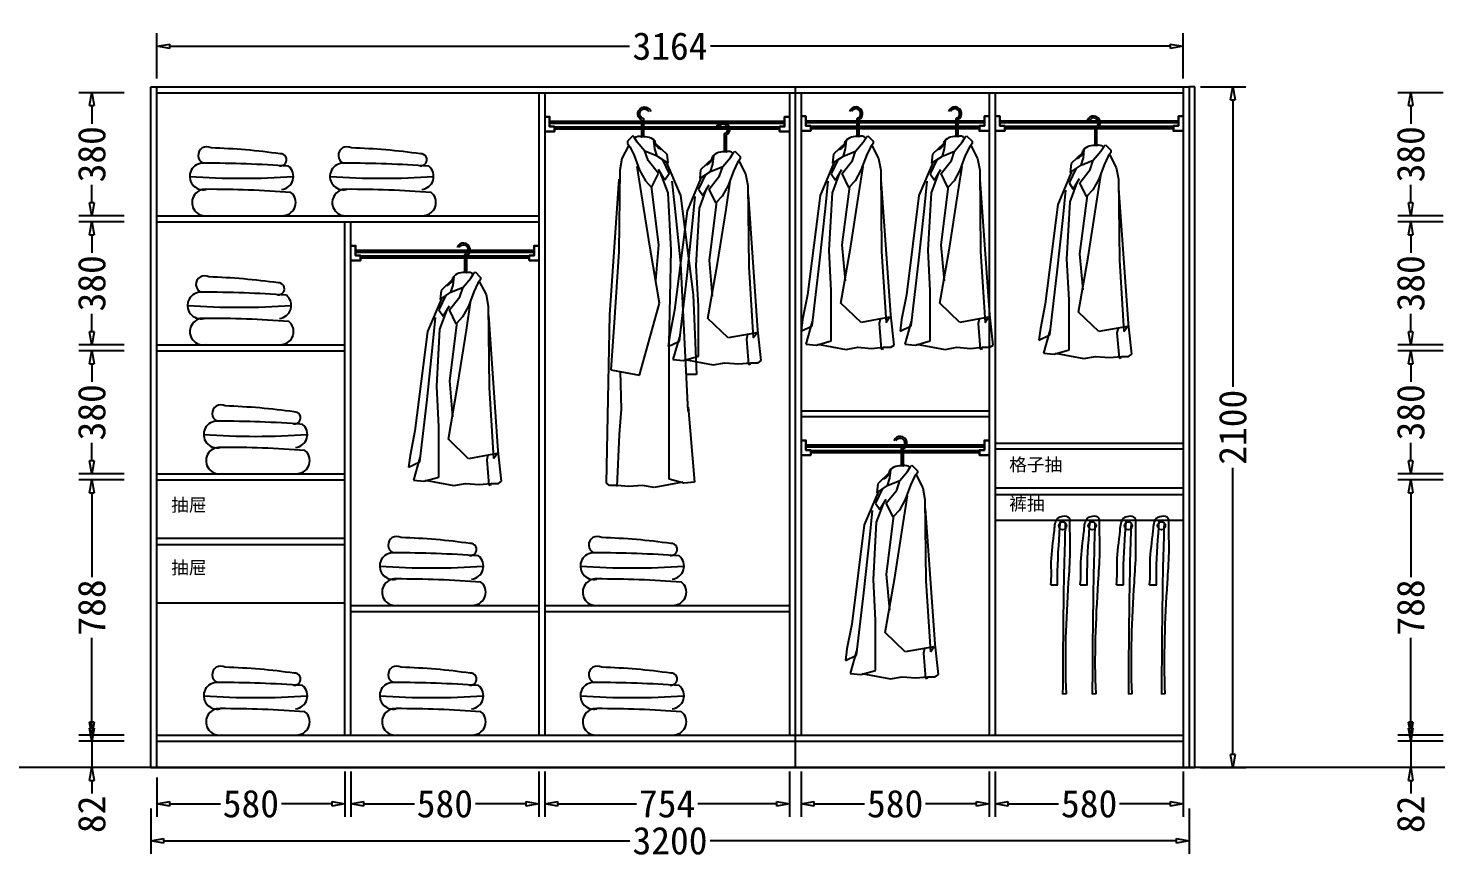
# Model space of a CAD drawing. Header units: millimetres. Extents: x 304407 to 361076, y -1262425 to -1203358.
# Drawn here: x 320468 to 324807, y -1262425 to -1259863 of the extents above; entities that cross this region are included whole.
import ezdxf

# ---------------------------------------------------------------- set-up
doc = ezdxf.new("R2010")
doc.units = ezdxf.units.MM
doc.header["$LTSCALE"] = 20
doc.layers.get('Defpoints').update_dxf_attribs({"color": 250})
for name, color, linetype in [('4', 1, 'Continuous'), ('6', 6, 'Continuous'), ('8', 8, 'Continuous'), ('LAYER10', 11, 'Continuous'), ('LAYER8', 11, 'Continuous'), ('图层3', 4, 'Continuous'), ('墙体', 40, 'Continuous')]:
    doc.layers.add(name, color=color, linetype=linetype)
doc.styles.get("Standard").update_dxf_attribs({"font": 'SimSun.ttf', "height": 85})
doc.styles.add('text', font='SimSun.ttf', dxfattribs={"height": 85})
doc.dimstyles.new('周文晶', dxfattribs={"dimtxt": 70, "dimasz": 40, "dimexe": 40, "dimexo": 30, "dimgap": 10, "dimtad": 0, "dimdec": 0, "dimtxsty": 'Standard', "dimblk": 'CLOSEDBLANK', "dimcen": 200, "dimclrd": 256, "dimclre": 256, "dimadec": 0, "dimazin": 0, "dimtfac": 1, "dimtdec": 0, "dimtmove": 0, "dimatfit": 3, "dimldrblk": 'CLOSEDBLANK', "dimfxl": 100, "dimfxlon": 1, "dimarcsym": 0})

# ---------------------------------------------------------------- blocks, each defined once
blk = doc.blocks.new('_ClosedBlank')
at = {"color": 0, "linetype": 'ByBlock', "lineweight": -2}
for p, q in [((-1, 0.17), (0, 0)), ((-1, 0.17), (-1, -0.17)), ((0, 0), (-1, -0.17))]:
    blk.add_line(p, q, dxfattribs=at)
blk = doc.blocks.new('*D2397')
at = {"lineweight": -2, "transparency": 16777216}
for p, q in [((321444.4, -1262155.5), (321444.4, -1262295.5)), ((320864.4, -1262173.9), (320864.4, -1262295.5)), ((320904.4, -1262255.5), (321060.3, -1262255.5)), ((321404.4, -1262255.5), (321248.4, -1262255.5))]:
    blk.add_line(p, q, dxfattribs=at)
at = {"layer": 'Defpoints', "color": 0, "transparency": 16777216}
for p in [(321444.4, -1262043.9), (320864.4, -1262143.9), (321444.4, -1262255.5)]:
    blk.add_point(p, dxfattribs=at)
at = {"lineweight": -2, "transparency": 16777216, "xscale": 40, "yscale": 40, "zscale": 40, "rotation": 180}
blk.add_blockref('_ClosedBlank', (320864.4, -1262255.5), dxfattribs=at)
at = {"lineweight": -2, "transparency": 16777216, "xscale": 40, "yscale": 40, "zscale": 40}
blk.add_blockref('_ClosedBlank', (321444.4, -1262255.5), dxfattribs=at)
at = {"color": 0, "transparency": 16777216, "insert": (321154.4, -1262255.5), "char_height": 85, "attachment_point": 5}
blk.add_mtext('580', dxfattribs=at)
blk = doc.blocks.new('*D2398')
at = {"lineweight": -2, "transparency": 16777216}
for p, q in [((321462.4, -1262155.5), (321462.4, -1262295.5)), ((322042.4, -1262155.5), (322042.4, -1262295.5)), ((321502.4, -1262255.5), (321658.3, -1262255.5)), ((322002.4, -1262255.5), (321846.4, -1262255.5))]:
    blk.add_line(p, q, dxfattribs=at)
at = {"layer": 'Defpoints', "color": 0, "transparency": 16777216}
for p in [(321462.4, -1260061.9), (322042.4, -1262043.9), (322042.4, -1262255.5)]:
    blk.add_point(p, dxfattribs=at)
at = {"lineweight": -2, "transparency": 16777216, "xscale": 40, "yscale": 40, "zscale": 40, "rotation": 180}
blk.add_blockref('_ClosedBlank', (321462.4, -1262255.5), dxfattribs=at)
at = {"lineweight": -2, "transparency": 16777216, "xscale": 40, "yscale": 40, "zscale": 40}
blk.add_blockref('_ClosedBlank', (322042.4, -1262255.5), dxfattribs=at)
at = {"color": 0, "transparency": 16777216, "insert": (321752.4, -1262255.5), "char_height": 85, "attachment_point": 5}
blk.add_mtext('580', dxfattribs=at)
blk = doc.blocks.new('*D2399')
at = {"lineweight": -2, "transparency": 16777216}
for p, q in [((320864.4, -1260018.5), (320864.4, -1259878.5)), ((324028.4, -1260018.5), (324028.4, -1259878.5)), ((320904.4, -1259918.5), (322321.2, -1259918.5)), ((323988.4, -1259918.5), (322571.6, -1259918.5))]:
    blk.add_line(p, q, dxfattribs=at)
at = {"layer": 'Defpoints', "color": 0, "transparency": 16777216}
for p in [(324028.4, -1259918.5), (320864.4, -1260061.9), (324028.4, -1260061.9)]:
    blk.add_point(p, dxfattribs=at)
at = {"lineweight": -2, "transparency": 16777216, "xscale": 40, "yscale": 40, "zscale": 40, "rotation": 180}
blk.add_blockref('_ClosedBlank', (320864.4, -1259918.5), dxfattribs=at)
at = {"lineweight": -2, "transparency": 16777216, "xscale": 40, "yscale": 40, "zscale": 40}
blk.add_blockref('_ClosedBlank', (324028.4, -1259918.5), dxfattribs=at)
at = {"color": 0, "transparency": 16777216, "insert": (322446.4, -1259918.5), "char_height": 85, "attachment_point": 5}
blk.add_mtext('3164', dxfattribs=at)
blk = doc.blocks.new('*D2400')
at = {"lineweight": -2, "transparency": 16777216}
for p, q in [((320846.4, -1262269.6), (320846.4, -1262409.6)), ((324046.4, -1262269.6), (324046.4, -1262409.6)), ((320886.4, -1262369.6), (322322.1, -1262369.6)), ((324006.4, -1262369.6), (322570.7, -1262369.6))]:
    blk.add_line(p, q, dxfattribs=at)
at = {"layer": 'Defpoints', "color": 0, "transparency": 16777216}
for p in [(320846.4, -1262143.9), (324046.4, -1262143.9), (324046.4, -1262369.6)]:
    blk.add_point(p, dxfattribs=at)
at = {"lineweight": -2, "transparency": 16777216, "xscale": 40, "yscale": 40, "zscale": 40, "rotation": 180}
blk.add_blockref('_ClosedBlank', (320846.4, -1262369.6), dxfattribs=at)
at = {"lineweight": -2, "transparency": 16777216, "xscale": 40, "yscale": 40, "zscale": 40}
blk.add_blockref('_ClosedBlank', (324046.4, -1262369.6), dxfattribs=at)
at = {"color": 0, "transparency": 16777216, "insert": (322446.4, -1262369.6), "char_height": 85, "attachment_point": 5}
blk.add_mtext('3200', dxfattribs=at)
blk = doc.blocks.new('*D2401')
at = {"lineweight": -2, "transparency": 16777216}
for p, q in [((320664.1, -1262021.9), (320664.1, -1261981.9)), ((320764.1, -1262061.9), (320624.1, -1262061.9)), ((320664.1, -1262061.9), (320664.1, -1262143.9)), ((320764.1, -1262143.9), (320624.1, -1262143.9)), ((320664.1, -1262183.9), (320664.1, -1262223.9))]:
    blk.add_line(p, q, dxfattribs=at)
at = {"layer": 'Defpoints', "color": 0, "transparency": 16777216}
for p in [(320664.1, -1262061.9), (320864.4, -1262061.9), (320846.4, -1262143.9)]:
    blk.add_point(p, dxfattribs=at)
at = {"lineweight": -2, "transparency": 16777216, "xscale": 40, "yscale": 40, "zscale": 40}
for p, rotation in [((320664.1, -1262061.9), 270), ((320664.1, -1262143.9), 90)]:
    blk.add_blockref('_ClosedBlank', p, dxfattribs=dict(at, rotation=rotation))
at = {"color": 0, "transparency": 16777216, "insert": (320664.1, -1262288), "char_height": 85, "attachment_point": 5, "rotation": 90}
blk.add_mtext('82', dxfattribs=at)
blk = doc.blocks.new('*D2402')
at = {"lineweight": -2, "transparency": 16777216}
for p, q in [((320764.1, -1261255.9), (320624.1, -1261255.9)), ((320664.1, -1261295.9), (320664.1, -1261556.6)), ((320664.1, -1262003.9), (320664.1, -1261743.3)), ((320764.1, -1262043.9), (320624.1, -1262043.9))]:
    blk.add_line(p, q, dxfattribs=at)
at = {"layer": 'Defpoints', "color": 0, "transparency": 16777216}
for p in [(320664.1, -1261255.9), (320864.4, -1261255.9), (320864.4, -1262043.9)]:
    blk.add_point(p, dxfattribs=at)
at = {"lineweight": -2, "transparency": 16777216, "xscale": 40, "yscale": 40, "zscale": 40}
for p, rotation in [((320664.1, -1261255.9), 90), ((320664.1, -1262043.9), 270)]:
    blk.add_blockref('_ClosedBlank', p, dxfattribs=dict(at, rotation=rotation))
at = {"color": 0, "transparency": 16777216, "insert": (320664.1, -1261649.9), "char_height": 85, "attachment_point": 5, "rotation": 90}
blk.add_mtext('788', dxfattribs=at)
blk = doc.blocks.new('*D2403')
at = {"lineweight": -2, "transparency": 16777216}
for p, q in [((320764.1, -1260857.9), (320624.1, -1260857.9)), ((320664.1, -1260897.9), (320664.1, -1260953.9)), ((320664.1, -1261197.9), (320664.1, -1261142)), ((320764.1, -1261237.9), (320624.1, -1261237.9))]:
    blk.add_line(p, q, dxfattribs=at)
at = {"layer": 'Defpoints', "color": 0, "transparency": 16777216}
for p in [(320664.1, -1260857.9), (320864.4, -1260857.9), (320864.4, -1261237.9)]:
    blk.add_point(p, dxfattribs=at)
at = {"lineweight": -2, "transparency": 16777216, "xscale": 40, "yscale": 40, "zscale": 40}
for p, rotation in [((320664.1, -1260857.9), 90), ((320664.1, -1261237.9), 270)]:
    blk.add_blockref('_ClosedBlank', p, dxfattribs=dict(at, rotation=rotation))
at = {"color": 0, "transparency": 16777216, "insert": (320664.1, -1261047.9), "char_height": 85, "attachment_point": 5, "rotation": 90}
blk.add_mtext('380', dxfattribs=at)
blk = doc.blocks.new('*D2404')
at = {"lineweight": -2, "transparency": 16777216}
for p, q in [((320764.1, -1260459.9), (320624.1, -1260459.9)), ((320664.1, -1260499.9), (320664.1, -1260555.9)), ((320664.1, -1260799.9), (320664.1, -1260744)), ((320764.1, -1260839.9), (320624.1, -1260839.9))]:
    blk.add_line(p, q, dxfattribs=at)
at = {"layer": 'Defpoints', "color": 0, "transparency": 16777216}
for p in [(320664.1, -1260459.9), (320864.4, -1260459.9), (320864.4, -1260839.9)]:
    blk.add_point(p, dxfattribs=at)
at = {"lineweight": -2, "transparency": 16777216, "xscale": 40, "yscale": 40, "zscale": 40}
for p, rotation in [((320664.1, -1260459.9), 90), ((320664.1, -1260839.9), 270)]:
    blk.add_blockref('_ClosedBlank', p, dxfattribs=dict(at, rotation=rotation))
at = {"color": 0, "transparency": 16777216, "insert": (320664.1, -1260649.9), "char_height": 85, "attachment_point": 5, "rotation": 90}
blk.add_mtext('380', dxfattribs=at)
blk = doc.blocks.new('*D2405')
at = {"lineweight": -2, "transparency": 16777216}
for p, q in [((320764.1, -1260061.9), (320624.1, -1260061.9)), ((320664.1, -1260101.9), (320664.1, -1260157.9)), ((320664.1, -1260401.9), (320664.1, -1260346)), ((320764.1, -1260441.9), (320624.1, -1260441.9))]:
    blk.add_line(p, q, dxfattribs=at)
at = {"layer": 'Defpoints', "color": 0, "transparency": 16777216}
for p in [(320664.1, -1260061.9), (320864.4, -1260061.9), (320864.4, -1260441.9)]:
    blk.add_point(p, dxfattribs=at)
at = {"lineweight": -2, "transparency": 16777216, "xscale": 40, "yscale": 40, "zscale": 40}
for p, rotation in [((320664.1, -1260061.9), 90), ((320664.1, -1260441.9), 270)]:
    blk.add_blockref('_ClosedBlank', p, dxfattribs=dict(at, rotation=rotation))
at = {"color": 0, "transparency": 16777216, "insert": (320664.1, -1260251.9), "char_height": 85, "attachment_point": 5, "rotation": 90}
blk.add_mtext('380', dxfattribs=at)
blk = doc.blocks.new('*D2406')
at = {"lineweight": -2, "transparency": 16777216}
for p, q in [((324081.3, -1260043.9), (324221.3, -1260043.9)), ((324181.3, -1260083.9), (324181.3, -1260969.2)), ((324181.3, -1262103.9), (324181.3, -1261218.7)), ((324081.3, -1262143.9), (324221.3, -1262143.9))]:
    blk.add_line(p, q, dxfattribs=at)
at = {"layer": 'Defpoints', "color": 0, "transparency": 16777216}
for p in [(324046.4, -1260043.9), (324181.3, -1260043.9), (324046.4, -1262143.9)]:
    blk.add_point(p, dxfattribs=at)
at = {"lineweight": -2, "transparency": 16777216, "xscale": 40, "yscale": 40, "zscale": 40}
for p, rotation in [((324181.3, -1260043.9), 90), ((324181.3, -1262143.9), 270)]:
    blk.add_blockref('_ClosedBlank', p, dxfattribs=dict(at, rotation=rotation))
at = {"color": 0, "transparency": 16777216, "insert": (324181.3, -1261093.9), "char_height": 85, "attachment_point": 5, "rotation": 90}
blk.add_mtext('2100', dxfattribs=at)
blk = doc.blocks.new('*D2407')
at = {"lineweight": -2, "transparency": 16777216}
for p, q in [((322060.4, -1262155.5), (322060.4, -1262295.5)), ((322814.4, -1262155.5), (322814.4, -1262295.5)), ((322100.4, -1262255.5), (322342.6, -1262255.5)), ((322774.4, -1262255.5), (322532.1, -1262255.5))]:
    blk.add_line(p, q, dxfattribs=at)
at = {"layer": 'Defpoints', "color": 0, "transparency": 16777216}
for p in [(322060.4, -1262043.9), (322814.4, -1262043.9), (322814.4, -1262255.5)]:
    blk.add_point(p, dxfattribs=at)
at = {"lineweight": -2, "transparency": 16777216, "xscale": 40, "yscale": 40, "zscale": 40, "rotation": 180}
blk.add_blockref('_ClosedBlank', (322060.4, -1262255.5), dxfattribs=at)
at = {"lineweight": -2, "transparency": 16777216, "xscale": 40, "yscale": 40, "zscale": 40}
blk.add_blockref('_ClosedBlank', (322814.4, -1262255.5), dxfattribs=at)
at = {"color": 0, "transparency": 16777216, "insert": (322437.4, -1262255.5), "char_height": 85, "attachment_point": 5}
blk.add_mtext('754', dxfattribs=at)
blk = doc.blocks.new('*D2408')
at = {"lineweight": -2, "transparency": 16777216}
for p, q in [((323448.4, -1262155.5), (323448.4, -1262295.5)), ((324028.4, -1262155.5), (324028.4, -1262295.5)), ((323488.4, -1262255.5), (323644.3, -1262255.5)), ((323988.4, -1262255.5), (323832.4, -1262255.5))]:
    blk.add_line(p, q, dxfattribs=at)
at = {"layer": 'Defpoints', "color": 0, "transparency": 16777216}
for p in [(323448.4, -1262043.9), (324028.4, -1262043.9), (324028.4, -1262255.5)]:
    blk.add_point(p, dxfattribs=at)
at = {"lineweight": -2, "transparency": 16777216, "xscale": 40, "yscale": 40, "zscale": 40, "rotation": 180}
blk.add_blockref('_ClosedBlank', (323448.4, -1262255.5), dxfattribs=at)
at = {"lineweight": -2, "transparency": 16777216, "xscale": 40, "yscale": 40, "zscale": 40}
blk.add_blockref('_ClosedBlank', (324028.4, -1262255.5), dxfattribs=at)
at = {"color": 0, "transparency": 16777216, "insert": (323738.4, -1262255.5), "char_height": 85, "attachment_point": 5}
blk.add_mtext('580', dxfattribs=at)
blk = doc.blocks.new('*D2409')
at = {"lineweight": -2, "transparency": 16777216}
for p, q in [((322850.4, -1262155.5), (322850.4, -1262295.5)), ((323430.4, -1262155.5), (323430.4, -1262295.5)), ((322890.4, -1262255.5), (323046.3, -1262255.5)), ((323390.4, -1262255.5), (323234.4, -1262255.5))]:
    blk.add_line(p, q, dxfattribs=at)
at = {"layer": 'Defpoints', "color": 0, "transparency": 16777216}
for p in [(322850.4, -1262043.9), (323430.4, -1262043.9), (323430.4, -1262255.5)]:
    blk.add_point(p, dxfattribs=at)
at = {"lineweight": -2, "transparency": 16777216, "xscale": 40, "yscale": 40, "zscale": 40, "rotation": 180}
blk.add_blockref('_ClosedBlank', (322850.4, -1262255.5), dxfattribs=at)
at = {"lineweight": -2, "transparency": 16777216, "xscale": 40, "yscale": 40, "zscale": 40}
blk.add_blockref('_ClosedBlank', (323430.4, -1262255.5), dxfattribs=at)
at = {"color": 0, "transparency": 16777216, "insert": (323140.4, -1262255.5), "char_height": 85, "attachment_point": 5}
blk.add_mtext('580', dxfattribs=at)
blk = doc.blocks.new('*D2414')
at = {"lineweight": -2, "transparency": 16777216}
for p, q in [((324729.9, -1262021.9), (324729.9, -1261981.9)), ((324829.9, -1262061.9), (324689.9, -1262061.9)), ((324729.9, -1262061.9), (324729.9, -1262143.9)), ((324829.9, -1262143.9), (324689.9, -1262143.9)), ((324729.9, -1262183.9), (324729.9, -1262223.9))]:
    blk.add_line(p, q, dxfattribs=at)
at = {"layer": 'Defpoints', "color": 0, "transparency": 16777216}
for p in [(324729.9, -1262061.9), (324930.1, -1262061.9), (324912.1, -1262143.9)]:
    blk.add_point(p, dxfattribs=at)
at = {"lineweight": -2, "transparency": 16777216, "xscale": 40, "yscale": 40, "zscale": 40}
for p, rotation in [((324729.9, -1262061.9), 270), ((324729.9, -1262143.9), 90)]:
    blk.add_blockref('_ClosedBlank', p, dxfattribs=dict(at, rotation=rotation))
at = {"color": 0, "transparency": 16777216, "insert": (324729.9, -1262288), "char_height": 85, "attachment_point": 5, "rotation": 90}
blk.add_mtext('82', dxfattribs=at)
blk = doc.blocks.new('*D2415')
at = {"lineweight": -2, "transparency": 16777216}
for p, q in [((324829.9, -1261255.9), (324689.9, -1261255.9)), ((324729.9, -1261295.9), (324729.9, -1261556.6)), ((324729.9, -1262003.9), (324729.9, -1261743.3)), ((324829.9, -1262043.9), (324689.9, -1262043.9))]:
    blk.add_line(p, q, dxfattribs=at)
at = {"layer": 'Defpoints', "color": 0, "transparency": 16777216}
for p in [(324729.9, -1261255.9), (324930.1, -1261255.9), (324930.1, -1262043.9)]:
    blk.add_point(p, dxfattribs=at)
at = {"lineweight": -2, "transparency": 16777216, "xscale": 40, "yscale": 40, "zscale": 40}
for p, rotation in [((324729.9, -1261255.9), 90), ((324729.9, -1262043.9), 270)]:
    blk.add_blockref('_ClosedBlank', p, dxfattribs=dict(at, rotation=rotation))
at = {"color": 0, "transparency": 16777216, "insert": (324729.9, -1261649.9), "char_height": 85, "attachment_point": 5, "rotation": 90}
blk.add_mtext('788', dxfattribs=at)
blk = doc.blocks.new('*D2416')
at = {"lineweight": -2, "transparency": 16777216}
for p, q in [((324829.9, -1260857.9), (324689.9, -1260857.9)), ((324729.9, -1260897.9), (324729.9, -1260953.9)), ((324729.9, -1261197.9), (324729.9, -1261142)), ((324829.9, -1261237.9), (324689.9, -1261237.9))]:
    blk.add_line(p, q, dxfattribs=at)
at = {"layer": 'Defpoints', "color": 0, "transparency": 16777216}
for p in [(324729.9, -1260857.9), (324930.1, -1260857.9), (324930.1, -1261237.9)]:
    blk.add_point(p, dxfattribs=at)
at = {"lineweight": -2, "transparency": 16777216, "xscale": 40, "yscale": 40, "zscale": 40}
for p, rotation in [((324729.9, -1260857.9), 90), ((324729.9, -1261237.9), 270)]:
    blk.add_blockref('_ClosedBlank', p, dxfattribs=dict(at, rotation=rotation))
at = {"color": 0, "transparency": 16777216, "insert": (324729.9, -1261047.9), "char_height": 85, "attachment_point": 5, "rotation": 90}
blk.add_mtext('380', dxfattribs=at)
blk = doc.blocks.new('*D2417')
at = {"lineweight": -2, "transparency": 16777216}
for p, q in [((324829.9, -1260459.9), (324689.9, -1260459.9)), ((324729.9, -1260499.9), (324729.9, -1260555.9)), ((324729.9, -1260799.9), (324729.9, -1260744)), ((324829.9, -1260839.9), (324689.9, -1260839.9))]:
    blk.add_line(p, q, dxfattribs=at)
at = {"layer": 'Defpoints', "color": 0, "transparency": 16777216}
for p in [(324729.9, -1260459.9), (324930.1, -1260459.9), (324930.1, -1260839.9)]:
    blk.add_point(p, dxfattribs=at)
at = {"lineweight": -2, "transparency": 16777216, "xscale": 40, "yscale": 40, "zscale": 40}
for p, rotation in [((324729.9, -1260459.9), 90), ((324729.9, -1260839.9), 270)]:
    blk.add_blockref('_ClosedBlank', p, dxfattribs=dict(at, rotation=rotation))
at = {"color": 0, "transparency": 16777216, "insert": (324729.9, -1260649.9), "char_height": 85, "attachment_point": 5, "rotation": 90}
blk.add_mtext('380', dxfattribs=at)
blk = doc.blocks.new('*D2418')
at = {"lineweight": -2, "transparency": 16777216}
for p, q in [((324829.9, -1260061.9), (324689.9, -1260061.9)), ((324729.9, -1260101.9), (324729.9, -1260157.9)), ((324729.9, -1260401.9), (324729.9, -1260346)), ((324829.9, -1260441.9), (324689.9, -1260441.9))]:
    blk.add_line(p, q, dxfattribs=at)
at = {"layer": 'Defpoints', "color": 0, "transparency": 16777216}
for p in [(324729.9, -1260061.9), (324930.1, -1260061.9), (324930.1, -1260441.9)]:
    blk.add_point(p, dxfattribs=at)
at = {"lineweight": -2, "transparency": 16777216, "xscale": 40, "yscale": 40, "zscale": 40}
for p, rotation in [((324729.9, -1260061.9), 90), ((324729.9, -1260441.9), 270)]:
    blk.add_blockref('_ClosedBlank', p, dxfattribs=dict(at, rotation=rotation))
at = {"color": 0, "transparency": 16777216, "insert": (324729.9, -1260251.9), "char_height": 85, "attachment_point": 5, "rotation": 90}
blk.add_mtext('380', dxfattribs=at)
blk = doc.blocks.new('A$C1C5764E0')
at = {"layer": '8'}
for p, q in [((172.3, 708.4), (172.3, 657.4)), ((178.3, 708.4), (178.3, 657.4)), ((191.5, 639.3), (201.2, 654.6)), ((201.2, 654.6), (205.3, 658.7)), ((205.3, 658.7), (222, 642.1)), ((135.3, 635.3), (99.9, 601.9)), ((130.4, 596.4), (137.4, 618.5)), ((130.4, 596.4), (167.9, 611.6)), ((137.4, 618.5), (140.1, 644.9)), ((158.2, 582.5), (167.9, 611.6)), ((167.9, 611.6), (191.5, 639.3)), ((213.6, 624.1), (201.2, 597.8)), ((222, 635.2), (213.6, 624.1)), ((217.8, 629.6), (238.6, 589.4)), ((222, 642.1), (222, 635.2)), ((103, 580.9), (58.4, 475.1)), ((113.7, 585.2), (93.2, 541.7)), ((99.9, 601.9), (97.1, 574.2)), ((97.1, 574.2), (130.4, 596.4)), ((126.3, 542.3), (158.2, 582.5)), ((178.3, 479.5), (191.3, 564.6)), ((201.2, 597.8), (184.5, 553.4)), ((238.6, 589.4), (245.5, 553.4)), ((93.2, 541.7), (106.3, 522.1)), ((96.5, 482.8), (119.4, 544.9)), ((106.3, 522.1), (125.9, 554.7)), ((147.1, 499.3), (126.3, 542.3)), ((184.5, 553.4), (166.5, 520.1)), ((245.5, 553.4), (248.3, 302.5)), ((276.4, 106.8), (247, 525.3)), ((75, 435), (83.4, 518.8)), ((86.6, 306.3), (96.5, 482.8)), ((148.8, 502.4), (125.9, 322.6)), ((166.5, 520.1), (147.1, 499.3)), ((152.1, 312.8), (178.3, 479.5)), ((58.4, 475.1), (19.5, 168.8)), ((57, 265.8), (75, 435)), ((93.2, 180.9), (86.6, 306.3)), ((122.6, 142.8), (152.1, 312.8)), ((125.9, 322.6), (135.7, 211.4)), ((34.3, 73.1), (57, 265.8)), ((248.3, 302.5), (262.2, 83.5)), ((93.2, 26.2), (93.2, 180.9)), ((19.5, 168.8), (4.8, 92.7)), ((184.8, 82.8), (122.6, 142.8)), ((4.8, 92.7), (0, 56.7)), ((273.1, 99.1), (184.8, 82.8)), ((244.2, 93.8), (240.9, 79.6)), ((262.2, 83.5), (273.1, 99.1)), ((286.7, 13.1), (276.4, 106.8)), ((0, 56.7), (34.3, 73.1)), ((34.3, 86.2), (14.7, 16.3)), ((240.9, 79.6), (247.4, 1.1)), ((14.7, 16.3), (47.4, 13.1)), ((47.4, 13.1), (93.2, 26.2)), ((50.7, 16.3), (139, 0)), ((139, 0), (175, 6.5)), ((175, 6.5), (217.5, 3.3)), ((217.5, 3.3), (253.5, 6.5)), ((247.4, 1.1), (254, 3.3)), ((253.5, 6.5), (276.9, 6.5)), ((276.9, 6.5), (286.7, 13.1))]:
    blk.add_line(p, q, dxfattribs=at)
for centre, radius, start, end in [((168.9, 727.1), 20.9, 296.6338, 159.5285), ((168.9, 727.1), 14.9, 296.6338, 150.6175), ((175.9, 709.9), 3.91, 94.6712, 201.9626), ((168.9, 613.1), 43.9, 77.6993, 138.5966), ((186.2, 639.8), 18, 42.48, 116.3392), ((110.9, 641.2), 25.1, 286.2636, 2.0248)]:
    blk.add_arc(centre, radius, start, end, dxfattribs=at)
blk = doc.blocks.new('A$C4F477F88')
at = {"layer": 'LAYER10'}
blk.add_blockref('A$C1C5764E0', (0, 0), dxfattribs=at)
blk = doc.blocks.new('A$C5E603B19')
at = {"layer": 'LAYER8'}
blk.add_blockref('A$C4F477F88', (0, 0), dxfattribs=at)
blk = doc.blocks.new('A$C1B0A679D')
at = {"layer": '图层3'}
blk.add_blockref('A$C5E603B19', (0, 0), dxfattribs=at)
blk = doc.blocks.new('A$C52EB379C')
at = {"layer": '8'}
for p, q in [((163.3, 1134.6), (163.3, 1083.5)), ((169.3, 1134.6), (169.3, 1083.5)), ((192.3, 1080.7), (196.4, 1084.9)), ((196.4, 1084.9), (213.1, 1068.3)), ((126.4, 1061.5), (91, 1028.1)), ((121.5, 1022.5), (128.4, 1044.7)), ((128.4, 1044.7), (131.2, 1071)), ((159, 1037.8), (182.5, 1065.5)), ((182.5, 1065.5), (192.3, 1080.7)), ((204.7, 1050.2), (192.3, 1023.9)), ((213.1, 1061.3), (204.7, 1050.2)), ((208.9, 1055.8), (229.7, 1015.6)), ((213.1, 1068.3), (213.1, 1061.3)), ((94.1, 1007.1), (49.5, 901.3)), ((104.8, 1011.4), (84.3, 967.8)), ((91, 1028.1), (88.2, 1000.3)), ((88.2, 1000.3), (121.5, 1022.5)), ((117.4, 968.5), (149.3, 1008.7)), ((121.5, 1022.5), (159, 1037.8)), ((149.3, 1008.7), (159, 1037.8)), ((192.3, 1023.9), (175.6, 979.5)), ((229.7, 1015.6), (236.6, 979.5)), ((84.3, 967.8), (97.4, 948.2)), ((87.6, 909), (110.5, 971.1)), ((97.4, 948.2), (117, 980.9)), ((138.2, 925.5), (117.4, 968.5)), ((175.6, 979.5), (157.6, 946.3)), ((169.3, 905.7), (182.4, 990.7)), ((236.6, 979.5), (239.4, 728.7)), ((66.1, 861.1), (74.5, 944.9)), ((139.9, 928.6), (117, 748.8)), ((157.6, 946.3), (138.2, 925.5)), ((267.5, 533), (238.1, 951.5)), ((49.5, 901.3), (10.6, 595)), ((77.7, 732.4), (87.6, 909)), ((143.2, 738.9), (169.3, 905.7)), ((48.1, 692), (66.1, 861.1)), ((113.7, 568.9), (143.2, 738.9)), ((117, 748.8), (126.8, 637.6)), ((84.3, 444.7), (77.7, 732.4)), ((239.4, 728.7), (253.3, 509.7)), ((25.4, 235.4), (48.1, 692)), ((10.6, 595), (0, 349)), ((175.9, 346.6), (113.7, 568.9)), ((277.8, 13.1), (267.5, 533)), ((253.3, 509.7), (264.2, 362.9)), ((84.3, 26.2), (84.3, 444.7)), ((0, 349), (31, 349)), ((264.2, 362.9), (175.9, 346.6)), ((235.3, 357.6), (232, 242)), ((25.4, 248.5), (5.8, 16.3)), ((232, 242), (238.5, 163.5)), ((238.5, 163.5), (245.1, 3.3)), ((5.8, 16.3), (38.5, 13.1)), ((38.5, 13.1), (84.3, 26.2)), ((41.7, 16.3), (130.1, 0)), ((130.1, 0), (166.1, 6.5)), ((166.1, 6.5), (208.6, 3.3)), ((208.6, 3.3), (244.6, 6.5)), ((244.6, 6.5), (268, 6.5)), ((268, 6.5), (277.8, 13.1))]:
    blk.add_line(p, q, dxfattribs=at)
for centre, radius, start, end in [((160, 1153.2), 20.9, 296.6338, 159.5285), ((160, 1153.2), 14.9, 296.6338, 150.6175), ((167, 1136), 3.91, 94.6712, 201.9626), ((102, 1067.4), 25.1, 286.2636, 2.0248), ((160, 1039.2), 43.9, 77.6993, 138.5966), ((177.3, 1066), 18, 42.48, 116.3392)]:
    blk.add_arc(centre, radius, start, end, dxfattribs=at)
blk = doc.blocks.new('A$C05785CA5')
at = {"layer": 'LAYER10'}
blk.add_blockref('A$C52EB379C', (0, 0), dxfattribs=at)
blk = doc.blocks.new('A$C100967EE')
at = {"layer": 'LAYER10'}
blk.add_blockref('A$C05785CA5', (0, 0), dxfattribs=at)
blk = doc.blocks.new('A$C65D30603')
at = {"layer": 'LAYER8'}
blk.add_blockref('A$C100967EE', (0, 0), dxfattribs=at)
blk = doc.blocks.new('A$C50CE712E')
at = {"layer": '图层3'}
blk.add_blockref('A$C65D30603', (0, 0), dxfattribs=at)
blk = doc.blocks.new('A$C11F00F61')
at = {"color": 8}
blk.add_line((48.2, 0), (290.3, 1.2), dxfattribs=at)
at = {"layer": '墙体', "color": 8}
for centre, radius, start, end in [((52.6, 186.6), 26.7, 59.8021, 244.0801), ((9.8, -1698.7), 1909.1, 81.8981, 88.3112), ((280.3, 173), 18.4, 260.1551, 94.4157), ((41, 121.6), 41, 86.0834, 284.0988), ((53.8, -3125.6), 3288.1, 85.6244, 90.1755), ((279.7, 121.7), 40, 274.9406, 51.3165), ((159.2, 2329.1), 2213.2, 265.8756, 274.159), ((48.2, 41), 41, 86.0834, 284.0988), ((61, -3206.2), 3288.1, 85.6244, 90.1755), ((286.9, 41.1), 40, 274.9406, 51.3165)]:
    blk.add_arc(centre, radius, start, end, dxfattribs=at)
blk = doc.blocks.new('A$C3B9601DC')
at = {"layer": '4', "color": 8}
blk.add_line((62, 1.5), (47.4, 0), dxfattribs=at)
for points, knots in [([(62, 1.5), (55.4, 144.3), (62.8, 324.3), (78.7, 548.8), (75.2, 622.1), (75.7, 684.6), (46.8, 686.9), (17.9, 676.1), (12.7, 599.8), (-1.5, 524.3), (4.4, 450.4), (0, 421.8)], [0, 0, 0, 0, 428.516837, 544.203019, 664.137455, 677.621305, 701.749401, 722.125787, 770.743064, 895.133582, 980.731534, 980.731534, 980.731534, 980.731534]), ([(37.8, 667.5), (32.8, 603.2), (26.4, 521.3), (26.8, 439.3), (26.9, 421.8)], [0, 0, 0, 0, 193.394932, 246.046188, 246.046188, 246.046188, 246.046188])]:
    blk.add_open_spline(points, degree=3, knots=knots, dxfattribs=at)
blk.add_spline([(57.6, 658.7), (53.2, 497.8), (47.4, 0)], degree=3, dxfattribs=at)
blk.add_open_spline([(1.4, 421.8), (10.7, 421.8), (19.9, 421.8), (29.2, 421.8)], degree=3, dxfattribs=at)
at = {"layer": '6', "color": 8}
blk.add_circle((47.2, 648.9), 15, dxfattribs=at)
blk = doc.blocks.new('edr334343')
at = {"layer": '6', "color": 8, "xscale": 0.7999999999301508, "yscale": 0.7999999999301508, "zscale": 0.7999999999301508}
for p in [(311012.9, -1202094.7), (311104.2, -1202094.7), (311215.5, -1202094.7), (311317.6, -1202094.7)]:
    blk.add_blockref('A$C3B9601DC', p, dxfattribs=at)

msp = doc.modelspace()

# ---------------------------------------------------------------- linework, layer by layer
for p, q in [((320846.4, -1262143.9), (320846.4, -1260043.9)), ((320846.4, -1260043.9), (324046.4, -1260043.9)), ((320864.4, -1262143.9), (320864.4, -1260043.9)), ((322832.4, -1260043.9), (322832.4, -1262143.9)), ((324028.4, -1260043.9), (324028.4, -1262143.9)), ((324046.4, -1260043.9), (324046.4, -1262143.9)), ((324064.4, -1260043.9), (324046.4, -1260043.9)), ((324064.4, -1262143.9), (324064.4, -1260043.9)), ((320864.4, -1260061.9), (324028.4, -1260061.9)), ((322042.4, -1260061.9), (322042.4, -1262043.9)), ((322060.4, -1260061.9), (322060.4, -1262043.9)), ((322814.4, -1260061.9), (322814.4, -1262043.9)), ((322850.4, -1260061.9), (322850.4, -1262043.9)), ((323430.4, -1260061.9), (323430.4, -1262043.9)), ((323448.4, -1260061.9), (323448.4, -1262043.9)), ((320864.4, -1260441.9), (322042.4, -1260441.9)), ((320864.4, -1260459.9), (322042.4, -1260459.9)), ((321444.4, -1262043.9), (321444.4, -1260459.9)), ((321462.4, -1262043.9), (321462.4, -1260459.9)), ((320864.4, -1260839.9), (321444.4, -1260839.9)), ((320864.4, -1260857.9), (321444.4, -1260857.9)), ((323430.4, -1261043.9), (322850.4, -1261043.9)), ((323430.4, -1261061.9), (322850.4, -1261061.9)), ((324028.4, -1261143.9), (323448.4, -1261143.9)), ((324028.4, -1261161.9), (323448.4, -1261161.9)), ((320864.4, -1261237.9), (321444.4, -1261237.9)), ((320864.4, -1261255.9), (321444.4, -1261255.9)), ((324028.4, -1261281.9), (323448.4, -1261281.9)), ((324028.4, -1261301.9), (323448.4, -1261301.9)), ((324028.4, -1261381.9), (323448.4, -1261381.9)), ((320864.4, -1261435.9), (321444.4, -1261435.9)), ((320864.4, -1261455.9), (321444.4, -1261455.9)), ((320864.4, -1261635.9), (321444.4, -1261635.9)), ((321462.4, -1261643.9), (322042.4, -1261643.9)), ((322060.4, -1261643.9), (322814.4, -1261643.9)), ((321462.4, -1261661.9), (322042.4, -1261661.9)), ((322060.4, -1261661.9), (322814.4, -1261661.9)), ((320864.4, -1262043.9), (324028.4, -1262043.9)), ((320864.4, -1262061.9), (324028.4, -1262061.9)), ((320846.4, -1262143.9), (324046.4, -1262143.9)), ((324046.4, -1262143.9), (324064.4, -1262143.9))]:
    msp.add_line(p, q)
at = {"color": 8}
msp.add_line((361075.9, -1262143.9), (304407.4, -1262143.9), dxfattribs=at)
at = {"lineweight": 30}
for points in [[(322060.4, -1260136.2), (322075.4, -1260136.2), (322075.4, -1260166.2), (322090.4, -1260166.2), (322090.4, -1260181.2), (322060.4, -1260181.2)], [(322799.4, -1260151.2), (322075.4, -1260151.2)], [(322799.4, -1260155.8), (322075.4, -1260155.8)], [(322784.4, -1260168.3), (322090.4, -1260168.3)], [(322784.4, -1260173.7), (322090.4, -1260173.7)], [(322814.4, -1260136.2), (322799.4, -1260136.2), (322799.4, -1260166.2), (322784.4, -1260166.2), (322784.4, -1260181.2), (322814.4, -1260181.2)], [(322850.4, -1260134.6), (322865.4, -1260134.6), (322865.4, -1260164.6), (322880.4, -1260164.6), (322880.4, -1260179.6), (322850.4, -1260179.6)], [(323415.4, -1260149.6), (322865.4, -1260149.6)], [(323415.4, -1260154.1), (322865.4, -1260154.1)], [(323400.4, -1260166.6), (322880.4, -1260166.6)], [(323400.4, -1260172.1), (322880.4, -1260172.1)], [(323430.4, -1260134.6), (323415.4, -1260134.6), (323415.4, -1260164.6), (323400.4, -1260164.6), (323400.4, -1260179.6), (323430.4, -1260179.6)], [(323448.4, -1260134.6), (323463.4, -1260134.6), (323463.4, -1260164.6), (323478.4, -1260164.6), (323478.4, -1260179.6), (323448.4, -1260179.6)], [(324013.4, -1260149.6), (323463.4, -1260149.6)], [(324013.4, -1260154.1), (323463.4, -1260154.1)], [(323998.4, -1260166.6), (323478.4, -1260166.6)], [(323998.4, -1260172.1), (323478.4, -1260172.1)], [(324028.4, -1260134.6), (324013.4, -1260134.6), (324013.4, -1260164.6), (323998.4, -1260164.6), (323998.4, -1260179.6), (324028.4, -1260179.6)], [(321462.4, -1260534.2), (321477.4, -1260534.2), (321477.4, -1260564.2), (321492.4, -1260564.2), (321492.4, -1260579.2), (321462.4, -1260579.2)], [(322027.4, -1260549.2), (321477.4, -1260549.2)], [(322027.4, -1260553.8), (321477.4, -1260553.8)], [(322012.4, -1260566.3), (321492.4, -1260566.3)], [(322042.4, -1260534.2), (322027.4, -1260534.2), (322027.4, -1260564.2), (322012.4, -1260564.2), (322012.4, -1260579.2), (322042.4, -1260579.2)], [(322012.4, -1260571.7), (321492.4, -1260571.7)], [(322850.4, -1261134.6), (322865.4, -1261134.6), (322865.4, -1261164.6), (322880.4, -1261164.6), (322880.4, -1261179.6), (322850.4, -1261179.6)], [(323415.4, -1261149.6), (322865.4, -1261149.6)], [(323415.4, -1261154.1), (322865.4, -1261154.1)], [(323400.4, -1261166.6), (322880.4, -1261166.6)], [(323400.4, -1261172.1), (322880.4, -1261172.1)], [(323430.4, -1261134.6), (323415.4, -1261134.6), (323415.4, -1261164.6), (323400.4, -1261164.6), (323400.4, -1261179.6), (323430.4, -1261179.6)]]:
    msp.add_lwpolyline(points, dxfattribs=at)

# ---------------------------------------------------------------- block references
at = {"xscale": -1}
msp.add_blockref('A$C50CE712E', (322528, -1261280), dxfattribs=at)
for name, p in [('A$C1B0A679D', (322850.4, -1260853.9)), ('A$C1B0A679D', (323155.5, -1260853.9)), ('A$C1B0A679D', (323583.3, -1260881.8)), ('A$C1B0A679D', (322440.9, -1260901.3)), ('A$C11F00F61', (320965.9, -1260441.9)), ('A$C11F00F61', (321398.1, -1260441.9)), ('A$C1B0A679D', (321640.6, -1261273.7)), ('A$C11F00F61', (320959.2, -1260839.9)), ('A$C11F00F61', (321009.1, -1261237.9)), ('A$C1B0A679D', (322986.9, -1261870)), ('edr334343', (12605.9, -59822.3)), ('A$C11F00F61', (321551.6, -1261643.9)), ('A$C11F00F61', (322170, -1261643.9)), ('A$C11F00F61', (321009.1, -1262043.9)), ('A$C11F00F61', (321551.6, -1262043.9)), ('A$C11F00F61', (322170, -1262043.9))]:
    msp.add_blockref(name, p)

# ---------------------------------------------------------------- texts
at = {"char_height": 40, "width": 305.609, "attachment_point": 1, "style": 'text'}
for s, insert in [('格子抽', (323492, -1261189.1)), ('裤抽', (323492, -1261310.3)), ('抽屉', (320908.7, -1261313.6)), ('抽屉', (320908.7, -1261506.9))]:
    msp.add_mtext(s, dxfattribs=dict(at, insert=insert))

# ---------------------------------------------------------------- dimensions: what is measured, and where the dimension line sits
for base, p1, p2, picture, middle in [((324028.4, -1259918.5), (320864.4, -1260061.9), (324028.4, -1260061.9), '*D2399', (322446.4, -1259918.5)), ((322042.4, -1262255.5), (321462.4, -1260061.9), (322042.4, -1262043.9), '*D2398', (321752.4, -1262255.5)), ((321444.4, -1262255.5), (320864.4, -1262143.9), (321444.4, -1262043.9), '*D2397', (321154.4, -1262255.5)), ((322814.4, -1262255.5), (322060.4, -1262043.9), (322814.4, -1262043.9), '*D2407', (322437.4, -1262255.5)), ((323430.4, -1262255.5), (322850.4, -1262043.9), (323430.4, -1262043.9), '*D2409', (323140.4, -1262255.5)), ((324028.4, -1262255.5), (323448.4, -1262043.9), (324028.4, -1262043.9), '*D2408', (323738.4, -1262255.5)), ((324046.4, -1262369.6), (320846.4, -1262143.9), (324046.4, -1262143.9), '*D2400', (322446.4, -1262369.6))]:
    dim = msp.add_linear_dim(base=base, p1=p1, p2=p2, dimstyle='周文晶')
    dim.commit()
    dim.dimension.update_dxf_attribs({"geometry": picture, "text_midpoint": middle})
for base, p1, p2, angle, picture, middle in [((324181.3, -1260043.9), (324046.4, -1262143.9), (324046.4, -1260043.9), 90, '*D2406', (324181.3, -1261093.9)), ((320664.1, -1260061.9), (320864.4, -1260441.9), (320864.4, -1260061.9), 270, '*D2405', (320664.1, -1260251.9)), ((324729.9, -1260061.9), (324930.1, -1260441.9), (324930.1, -1260061.9), 270, '*D2418', (324729.9, -1260251.9)), ((320664.1, -1260459.9), (320864.4, -1260839.9), (320864.4, -1260459.9), 270, '*D2404', (320664.1, -1260649.9)), ((324729.9, -1260459.9), (324930.1, -1260839.9), (324930.1, -1260459.9), 270, '*D2417', (324729.9, -1260649.9)), ((320664.1, -1260857.9), (320864.4, -1261237.9), (320864.4, -1260857.9), 270, '*D2403', (320664.1, -1261047.9)), ((324729.9, -1260857.9), (324930.1, -1261237.9), (324930.1, -1260857.9), 270, '*D2416', (324729.9, -1261047.9)), ((320664.1, -1261255.9), (320864.4, -1262043.9), (320864.4, -1261255.9), 270, '*D2402', (320664.1, -1261649.9)), ((324729.9, -1261255.9), (324930.1, -1262043.9), (324930.1, -1261255.9), 270, '*D2415', (324729.9, -1261649.9))]:
    dim = msp.add_linear_dim(base=base, p1=p1, p2=p2, angle=angle, dimstyle='周文晶')
    dim.commit()
    dim.dimension.update_dxf_attribs({"geometry": picture, "text_midpoint": middle})
for base, p1, p2, picture, middle in [((320664.1, -1262061.9), (320846.4, -1262143.9), (320864.4, -1262061.9), '*D2401', (320664.1, -1262288)), ((324729.9, -1262061.9), (324912.1, -1262143.9), (324930.1, -1262061.9), '*D2414', (324729.9, -1262288))]:
    dim = msp.add_linear_dim(base=base, p1=p1, p2=p2, angle=270, dimstyle='周文晶')
    dim.commit()
    dim.dimension.update_dxf_attribs({"geometry": picture, "text_midpoint": middle, "dimtype": 128})

doc.saveas('drawing.dxf')
